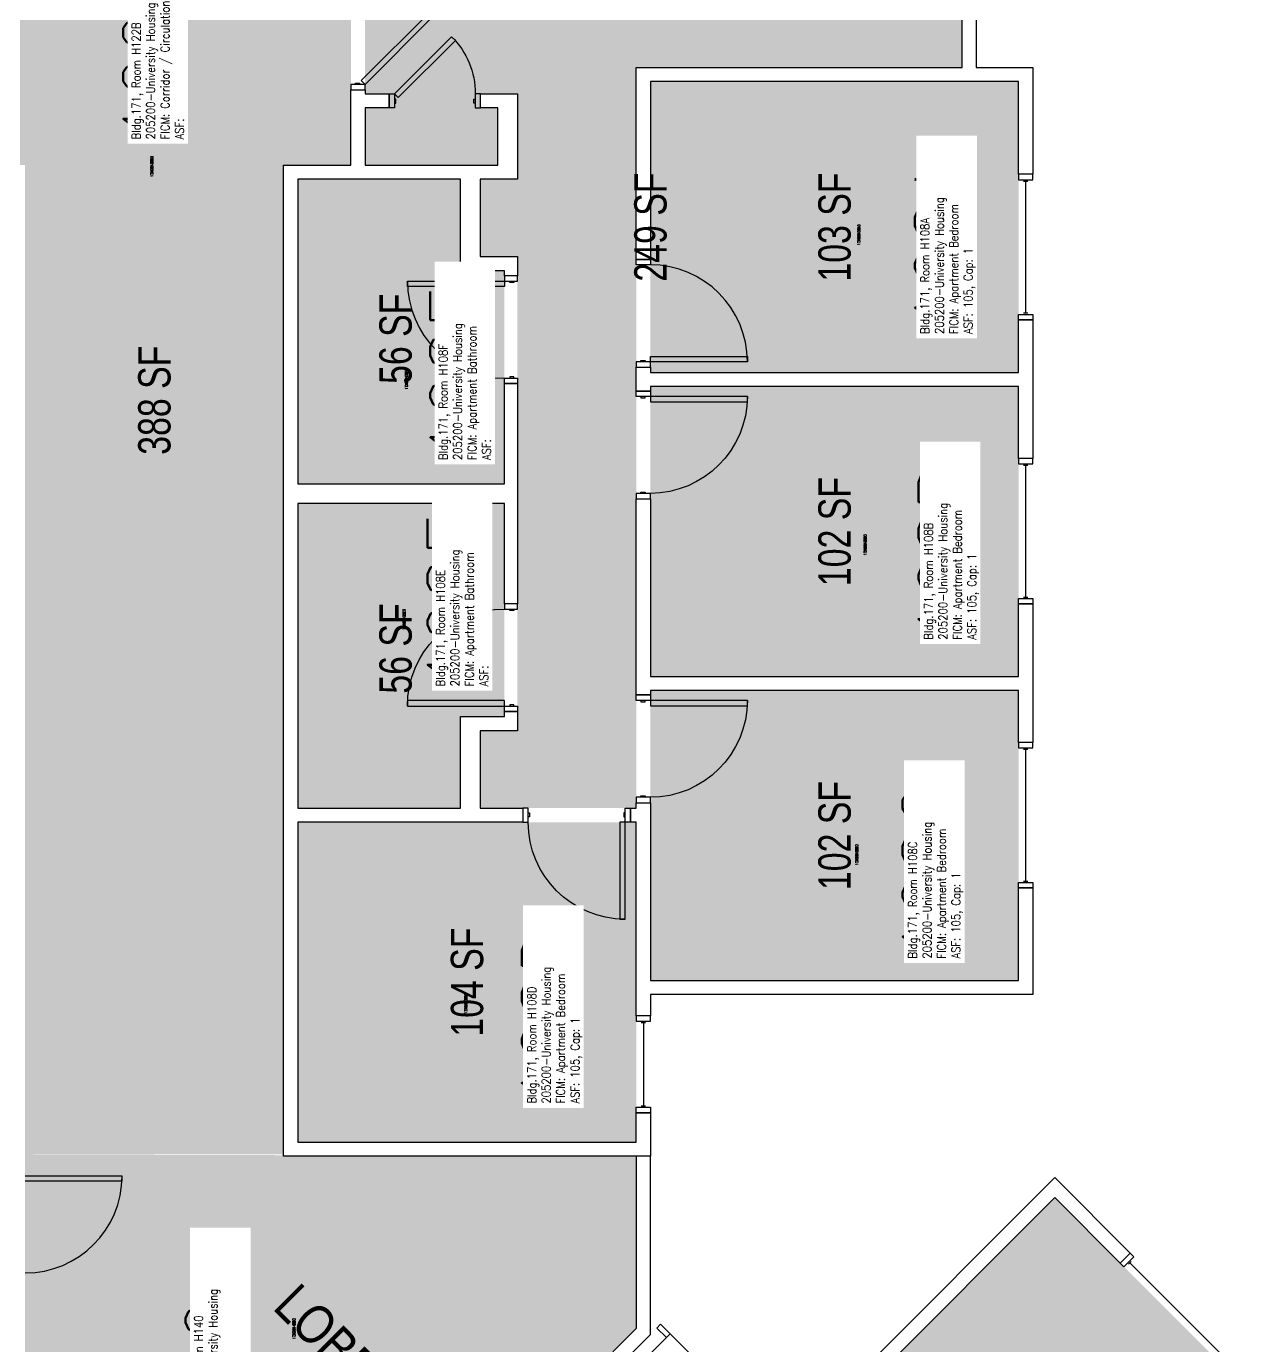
# Model space of a CAD drawing. Header units: inches. Extents: x -183 to 3698, y -798 to 1721.
# Drawn here: x 1365.7 to 1823.7, y 532 to 1021.9 of the extents above; entities that cross this region are included whole.
import ezdxf
from ezdxf.enums import TextEntityAlignment as Align

# ---------------------------------------------------------------- set-up
doc = ezdxf.new("R2010")
doc.units = ezdxf.units.IN
doc.header["$LTSCALE"] = 96
doc.header["$MEASUREMENT"] = 0
doc.layers.get('0').update_dxf_attribs({"plot": 0})
for name, color, linetype in [('A-AREA-IDEN', 1, 'Continuous'), ('A-DOOR', 2, 'Continuous'), ('A-GLAZ', 1, 'Continuous'), ('A-IDEN-RNUM', 7, 'Continuous'), ('A-IDEN-SNUM', 4, 'Continuous'), ('A-IDEN-VNUM', 4, 'Continuous'), ('A-WALL', 5, 'Continuous'), ('AREA-TEXT', 3, 'Continuous'), ('Rooms-Category-Color', 7, 'Continuous'), ('Rooms-College-Color', 7, 'Continuous'), ('Rooms-Department-Color', 7, 'Continuous'), ('Rooms-Division-Color', 7, 'Continuous'), ('Rooms-Information', 7, 'Continuous')]:
    doc.layers.add(name, color=color, linetype=linetype)
doc.styles.add('AREA', font='arial.ttf', dxfattribs={"width": 0.75, "height": 12})
doc.styles.add('ROOMSNUMBER', font='txt.shx', dxfattribs={"height": 0.03})
doc.styles.add('ROOMVNUMBER', font='simplex.shx', dxfattribs={"width": 0.85})
doc.styles.get("Standard").update_dxf_attribs({"font": 'ARIALN.TTF'})

msp = doc.modelspace()

# ---------------------------------------------------------------- hatches: boundary and pattern name
h = msp.add_hatch()
h.set_pattern_fill('ANSI31', color=256, style=0)
h.set_pattern_definition([(45, (2112.282211415063, 543.1432788059592), (0.08838834764831843, -0.08838834764831845), [])])
h.paths.add_polyline_path([(1528.332164831196, 874.6131534611669), (1528.332164831196, 933.3484877040047), (1519.123433589722, 933.3484877040047), (1519.123433589722, 874.6131534611669)], flags=9)
at = {"layer": 'Rooms-Category-Color', "true_color": 0xadadad}
for points in [[(1461.188858093238, 1142.750000000025), (1365.188858093243, 1142.750000000025), (1365.188858093247, 1052.731721194056), (1340.188858093248, 1052.731721194056), (1340.188858093248, 970.4076080153651), (1365.18885809324, 970.4076080153652), (1365.188858093241, 603.0000000000068), (1461.18885809324, 603.0000000000547), (1461.18885809324, 970.4076080153657), (1486.188858093233, 970.4076080153656), (1486.188858093233, 1052.731721194056), (1461.188858093233, 1052.731721194056)], [(1241.852535504145, 368.6586325989848), (1332.185426800727, 278.3257413024046), (1592.188858093256, 538.3291725949406), (1592.188858093226, 602.3750000000074), (1365.188858093241, 603.0000000000068), (1365.188858093296, 491.9949551881388)]]:
    msp.add_hatch(color=253, dxfattribs=at).paths.add_polyline_path(points)
at = {"layer": 'Rooms-Category-Color', "true_color": 0x728ef3}
for points in [[(1592.188850054672, 731.625004722539), (1592.188850054671, 1006.625004722538), (1713.188850054677, 1006.625004722539), (1713.188850054684, 1142.125004722539), (1596.56385005467, 1142.125004722546), (1596.563850054666, 1057.981725916587), (1491.438850054676, 1057.981725916587), (1491.438850054677, 996.8567259165876), (1500.389207196806, 996.8567259165876), (1500.389207196806, 991.6067259165876), (1491.438850054677, 991.6067259165874), (1491.438850054677, 970.4076127378963), (1540.813850054665, 970.4076127378981), (1540.813850054664, 991.6067259165876), (1534.389207196806, 991.6067259165872), (1534.389207196806, 996.8567259165872), (1548.063850054665, 996.8567259165876), (1548.06385005467, 965.1576127378959), (1534.188850054684, 965.1576127378956), (1534.188850054684, 936.4076127378959), (1548.063850054665, 936.4076127378959), (1548.063850054666, 760.3750047225386), (1534.188850054685, 760.3750047225387), (1534.188850054685, 731.6250047225387)], [(1734.188858093351, 893.3750000001501), (1734.188858093319, 1001.375000000148), (1597.438858093304, 1001.375000000075), (1597.438858093362, 893.3750000000773), (1733.747517705094, 893.3879920792688)], [(1466.438858093395, 852.0292218048298), (1466.438858093333, 965.1576080153636), (1526.938858093333, 965.1576080153964), (1526.938858093355, 931.1576080153964), (1543.188858093337, 931.1576080154055), (1543.188858093377, 852.0163040077268)], [(1734.188858093413, 780.5000000001501), (1734.188858093377, 888.1250000001501), (1597.451807151104, 888.1379490578156), (1597.438858093421, 780.5000000000773), (1733.747517705134, 780.5129920792706)], [(1543.188858093424, 765.6383547858868), (1543.188858093381, 844.766304007725), (1466.438858093399, 844.766304007685), (1466.438858093461, 731.6378979884676), (1526.938858093461, 731.6250000000373), (1526.938858093442, 765.6250000000373)], [(1734.18885809345, 775.2500000001501), (1734.188858093486, 667.6250000001501), (1597.438858093479, 667.6250000000773), (1597.451850172572, 775.2629920792233), (1733.747517705134, 775.2629920792706)], [(1466.438858093526, 607.6379466408043), (1592.188858093515, 607.6250000000755), (1592.18885809345, 726.3750000000737), (1466.438858093464, 726.3750000000064)], [(1747.610660747758, 586.977851290291), (1823.713028072973, 510.8754839651005), (1727.016175745728, 414.1786316378239), (1650.913808420514, 490.2809989630132)]]:
    msp.add_hatch(color=171, dxfattribs=at).paths.add_polyline_path(points)
at = {"layer": 'Rooms-College-Color', "true_color": 0xadadad}
for points in [[(1461.188858093238, 1142.750000000025), (1365.188858093243, 1142.750000000025), (1365.188858093247, 1052.731721194056), (1340.188858093248, 1052.731721194056), (1340.188858093248, 970.4076080153651), (1365.18885809324, 970.4076080153652), (1365.188858093241, 603.0000000000068), (1461.18885809324, 603.0000000000547), (1461.18885809324, 970.4076080153657), (1486.188858093233, 970.4076080153656), (1486.188858093233, 1052.731721194056), (1461.188858093233, 1052.731721194056)], [(1592.188850054672, 731.625004722539), (1592.188850054671, 1006.625004722538), (1713.188850054677, 1006.625004722539), (1713.188850054684, 1142.125004722539), (1596.56385005467, 1142.125004722546), (1596.563850054666, 1057.981725916587), (1491.438850054676, 1057.981725916587), (1491.438850054677, 996.8567259165876), (1500.389207196806, 996.8567259165876), (1500.389207196806, 991.6067259165876), (1491.438850054677, 991.6067259165874), (1491.438850054677, 970.4076127378963), (1540.813850054665, 970.4076127378981), (1540.813850054664, 991.6067259165876), (1534.389207196806, 991.6067259165872), (1534.389207196806, 996.8567259165872), (1548.063850054665, 996.8567259165876), (1548.06385005467, 965.1576127378959), (1534.188850054684, 965.1576127378956), (1534.188850054684, 936.4076127378959), (1548.063850054665, 936.4076127378959), (1548.063850054666, 760.3750047225386), (1534.188850054685, 760.3750047225387), (1534.188850054685, 731.6250047225387)], [(1734.188858093351, 893.3750000001501), (1734.188858093319, 1001.375000000148), (1597.438858093304, 1001.375000000075), (1597.438858093362, 893.3750000000773), (1733.747517705094, 893.3879920792688)], [(1466.438858093395, 852.0292218048298), (1466.438858093333, 965.1576080153636), (1526.938858093333, 965.1576080153964), (1526.938858093355, 931.1576080153964), (1543.188858093337, 931.1576080154055), (1543.188858093377, 852.0163040077268)], [(1734.188858093413, 780.5000000001501), (1734.188858093377, 888.1250000001501), (1597.451807151104, 888.1379490578156), (1597.438858093421, 780.5000000000773), (1733.747517705134, 780.5129920792706)], [(1543.188858093424, 765.6383547858868), (1543.188858093381, 844.766304007725), (1466.438858093399, 844.766304007685), (1466.438858093461, 731.6378979884676), (1526.938858093461, 731.6250000000373), (1526.938858093442, 765.6250000000373)], [(1734.18885809345, 775.2500000001501), (1734.188858093486, 667.6250000001501), (1597.438858093479, 667.6250000000773), (1597.451850172572, 775.2629920792233), (1733.747517705134, 775.2629920792706)], [(1466.438858093526, 607.6379466408043), (1592.188858093515, 607.6250000000755), (1592.18885809345, 726.3750000000737), (1466.438858093464, 726.3750000000064)], [(1241.852535504145, 368.6586325989848), (1332.185426800727, 278.3257413024046), (1592.188858093256, 538.3291725949406), (1592.188858093226, 602.3750000000074), (1365.188858093241, 603.0000000000068), (1365.188858093296, 491.9949551881388)], [(1747.610660747758, 586.977851290291), (1823.713028072973, 510.8754839651005), (1727.016175745728, 414.1786316378239), (1650.913808420514, 490.2809989630132)]]:
    msp.add_hatch(color=253, dxfattribs=at).paths.add_polyline_path(points)
at = {"layer": 'Rooms-Department-Color', "true_color": 0xacacac}
for points in [[(1461.188858093238, 1142.750000000025), (1365.188858093243, 1142.750000000025), (1365.188858093247, 1052.731721194056), (1340.188858093248, 1052.731721194056), (1340.188858093248, 970.4076080153651), (1365.18885809324, 970.4076080153652), (1365.188858093241, 603.0000000000068), (1461.18885809324, 603.0000000000547), (1461.18885809324, 970.4076080153657), (1486.188858093233, 970.4076080153656), (1486.188858093233, 1052.731721194056), (1461.188858093233, 1052.731721194056)], [(1241.852535504145, 368.6586325989848), (1332.185426800727, 278.3257413024046), (1592.188858093256, 538.3291725949406), (1592.188858093226, 602.3750000000074), (1365.188858093241, 603.0000000000068), (1365.188858093296, 491.9949551881388)]]:
    msp.add_hatch(color=253, dxfattribs=at).paths.add_polyline_path(points)
at = {"layer": 'Rooms-Department-Color', "true_color": 0x604aed}
for points in [[(1592.188850054672, 731.625004722539), (1592.188850054671, 1006.625004722538), (1713.188850054677, 1006.625004722539), (1713.188850054684, 1142.125004722539), (1596.56385005467, 1142.125004722546), (1596.563850054666, 1057.981725916587), (1491.438850054676, 1057.981725916587), (1491.438850054677, 996.8567259165876), (1500.389207196806, 996.8567259165876), (1500.389207196806, 991.6067259165876), (1491.438850054677, 991.6067259165874), (1491.438850054677, 970.4076127378963), (1540.813850054665, 970.4076127378981), (1540.813850054664, 991.6067259165876), (1534.389207196806, 991.6067259165872), (1534.389207196806, 996.8567259165872), (1548.063850054665, 996.8567259165876), (1548.06385005467, 965.1576127378959), (1534.188850054684, 965.1576127378956), (1534.188850054684, 936.4076127378959), (1548.063850054665, 936.4076127378959), (1548.063850054666, 760.3750047225386), (1534.188850054685, 760.3750047225387), (1534.188850054685, 731.6250047225387)], [(1734.188858093351, 893.3750000001501), (1734.188858093319, 1001.375000000148), (1597.438858093304, 1001.375000000075), (1597.438858093362, 893.3750000000773), (1733.747517705094, 893.3879920792688)], [(1466.438858093395, 852.0292218048298), (1466.438858093333, 965.1576080153636), (1526.938858093333, 965.1576080153964), (1526.938858093355, 931.1576080153964), (1543.188858093337, 931.1576080154055), (1543.188858093377, 852.0163040077268)], [(1734.188858093413, 780.5000000001501), (1734.188858093377, 888.1250000001501), (1597.451807151104, 888.1379490578156), (1597.438858093421, 780.5000000000773), (1733.747517705134, 780.5129920792706)], [(1543.188858093424, 765.6383547858868), (1543.188858093381, 844.766304007725), (1466.438858093399, 844.766304007685), (1466.438858093461, 731.6378979884676), (1526.938858093461, 731.6250000000373), (1526.938858093442, 765.6250000000373)], [(1734.18885809345, 775.2500000001501), (1734.188858093486, 667.6250000001501), (1597.438858093479, 667.6250000000773), (1597.451850172572, 775.2629920792233), (1733.747517705134, 775.2629920792706)], [(1466.438858093526, 607.6379466408043), (1592.188858093515, 607.6250000000755), (1592.18885809345, 726.3750000000737), (1466.438858093464, 726.3750000000064)], [(1747.610660747758, 586.977851290291), (1823.713028072973, 510.8754839651005), (1727.016175745728, 414.1786316378239), (1650.913808420514, 490.2809989630132)]]:
    msp.add_hatch(color=173, dxfattribs=at).paths.add_polyline_path(points)
at = {"layer": 'Rooms-Division-Color', "true_color": 0xadadad}
for points in [[(1461.188858093238, 1142.750000000025), (1365.188858093243, 1142.750000000025), (1365.188858093247, 1052.731721194056), (1340.188858093248, 1052.731721194056), (1340.188858093248, 970.4076080153651), (1365.18885809324, 970.4076080153652), (1365.188858093241, 603.0000000000068), (1461.18885809324, 603.0000000000547), (1461.18885809324, 970.4076080153657), (1486.188858093233, 970.4076080153656), (1486.188858093233, 1052.731721194056), (1461.188858093233, 1052.731721194056)], [(1241.852535504145, 368.6586325989848), (1332.185426800727, 278.3257413024046), (1592.188858093256, 538.3291725949406), (1592.188858093226, 602.3750000000074), (1365.188858093241, 603.0000000000068), (1365.188858093296, 491.9949551881388)]]:
    msp.add_hatch(color=253, dxfattribs=at).paths.add_polyline_path(points)
at = {"layer": 'Rooms-Division-Color', "true_color": 0x604aed}
for points in [[(1592.188850054672, 731.625004722539), (1592.188850054671, 1006.625004722538), (1713.188850054677, 1006.625004722539), (1713.188850054684, 1142.125004722539), (1596.56385005467, 1142.125004722546), (1596.563850054666, 1057.981725916587), (1491.438850054676, 1057.981725916587), (1491.438850054677, 996.8567259165876), (1500.389207196806, 996.8567259165876), (1500.389207196806, 991.6067259165876), (1491.438850054677, 991.6067259165874), (1491.438850054677, 970.4076127378963), (1540.813850054665, 970.4076127378981), (1540.813850054664, 991.6067259165876), (1534.389207196806, 991.6067259165872), (1534.389207196806, 996.8567259165872), (1548.063850054665, 996.8567259165876), (1548.06385005467, 965.1576127378959), (1534.188850054684, 965.1576127378956), (1534.188850054684, 936.4076127378959), (1548.063850054665, 936.4076127378959), (1548.063850054666, 760.3750047225386), (1534.188850054685, 760.3750047225387), (1534.188850054685, 731.6250047225387)], [(1734.188858093351, 893.3750000001501), (1734.188858093319, 1001.375000000148), (1597.438858093304, 1001.375000000075), (1597.438858093362, 893.3750000000773), (1733.747517705094, 893.3879920792688)], [(1466.438858093395, 852.0292218048298), (1466.438858093333, 965.1576080153636), (1526.938858093333, 965.1576080153964), (1526.938858093355, 931.1576080153964), (1543.188858093337, 931.1576080154055), (1543.188858093377, 852.0163040077268)], [(1734.188858093413, 780.5000000001501), (1734.188858093377, 888.1250000001501), (1597.451807151104, 888.1379490578156), (1597.438858093421, 780.5000000000773), (1733.747517705134, 780.5129920792706)], [(1543.188858093424, 765.6383547858868), (1543.188858093381, 844.766304007725), (1466.438858093399, 844.766304007685), (1466.438858093461, 731.6378979884676), (1526.938858093461, 731.6250000000373), (1526.938858093442, 765.6250000000373)], [(1734.18885809345, 775.2500000001501), (1734.188858093486, 667.6250000001501), (1597.438858093479, 667.6250000000773), (1597.451850172572, 775.2629920792233), (1733.747517705134, 775.2629920792706)], [(1466.438858093526, 607.6379466408043), (1592.188858093515, 607.6250000000755), (1592.18885809345, 726.3750000000737), (1466.438858093464, 726.3750000000064)], [(1747.610660747758, 586.977851290291), (1823.713028072973, 510.8754839651005), (1727.016175745728, 414.1786316378239), (1650.913808420514, 490.2809989630132)]]:
    msp.add_hatch(color=173, dxfattribs=at).paths.add_polyline_path(points)

# ---------------------------------------------------------------- linework, layer by layer
at = {"layer": 'A-DOOR'}
for p, q in [((1401.188858093245, 595.0000000000242), (1365.188858093245, 595.0000000000066)), ((1365.188858093246, 593.2500000000066), (1401.188858093246, 593.2500000000242)), ((1401.188858093246, 593.2500000000242), (1401.188858093245, 595.0000000000242)), ((1601.239564818613, 539.9552563548616), (1599.825350262227, 538.5410437865019)), ((1604.775090948083, 536.4197164354291), (1601.239564818613, 539.9552563548616)), ((1599.825350262227, 538.5410437865019), (1603.360884283285, 535.0055097674017)), ((1603.360884283337, 535.0055097673494), (1604.775090948083, 536.4197164354291)), ((1603.360884283285, 535.0055097674017), (1603.360884283337, 535.0055097673494))]:
    msp.add_line(p, q, dxfattribs=at)
for points in [[(1491.438858093233, 1000.344102215162), (1490.02464453086, 1001.758315777534), (1515.480488653575, 1027.21415990025), (1516.894702215949, 1025.799946337877)], [(1502.389215235362, 996.8567211940564), (1503.803428797736, 995.442507631683), (1525.016632233332, 1016.655711067279), (1523.602418670959, 1018.069924629653)], [(1486.188858093233, 1000.344102215162), (1486.188858093233, 998.344102215162), (1491.438858093233, 998.344102215162), (1491.438858093233, 1000.344102215162)], [(1487.938858093233, 1000.344102215162), (1487.938858093233, 1000.844102215162), (1489.438858093233, 1000.844102215162), (1489.438858093233, 1000.344102215162)], [(1502.389215235362, 991.6067211940564), (1500.389215235362, 991.6067211940564), (1500.389215235362, 996.8567211940564), (1502.389215235362, 996.8567211940564)], [(1502.389215235362, 993.3567211940564), (1502.889215235362, 993.3567211940564), (1502.889215235362, 994.8567211940564), (1502.389215235362, 994.8567211940564)], [(1532.389215235362, 993.3567211940564), (1531.889215235362, 993.3567211940564), (1531.889215235362, 994.8567211940564), (1532.389215235362, 994.8567211940564)], [(1532.389215235362, 991.6067211940564), (1534.389215235362, 991.6067211940564), (1534.389215235362, 996.8567211940564), (1532.389215235362, 996.8567211940564)], [(1592.188858093227, 933.3750000000074), (1592.188858093227, 935.3750000000074), (1597.438858093227, 935.3750000000074), (1597.438858093227, 933.3750000000074)], [(1593.938858093227, 933.3750000000074), (1593.938858093227, 932.8750000000074), (1595.438858093227, 932.8750000000074), (1595.438858093227, 933.3750000000074)], [(1543.188858093221, 927.266304007686), (1543.188858093221, 925.266304007686), (1507.188858093221, 925.266304007686), (1507.188858093221, 927.266304007686)], [(1548.063858093221, 927.266304007686), (1548.063858093221, 929.266304007686), (1543.188858093221, 929.266304007686), (1543.188858093221, 927.266304007686)], [(1546.688858093221, 927.266304007686), (1546.688858093221, 926.766304007686), (1545.188858093221, 926.766304007686), (1545.188858093221, 927.266304007686)], [(1592.188858093227, 897.3750000000074), (1592.188858093227, 895.3750000000074), (1597.438858093227, 895.3750000000074), (1597.438858093227, 897.3750000000074)], [(1593.938858093227, 897.3750000000074), (1593.938858093227, 897.8750000000074), (1595.438858093227, 897.8750000000074), (1595.438858093227, 897.3750000000074)], [(1597.438858093227, 897.3750000000074), (1597.438858093227, 899.3750000000074), (1633.438858093227, 899.3750000000074), (1633.438858093227, 897.3750000000074)], [(1546.688858093221, 891.266304007686), (1546.688858093221, 891.766304007686), (1545.188858093221, 891.766304007686), (1545.188858093221, 891.266304007686)], [(1548.063858093221, 891.266304007686), (1548.063858093221, 889.266304007686), (1543.188858093221, 889.266304007686), (1543.188858093221, 891.266304007686)], [(1592.188858093227, 884.5000000000074), (1592.188858093227, 886.5000000000074), (1597.438858093227, 886.5000000000074), (1597.438858093227, 884.5000000000074)], [(1593.938858093227, 884.5000000000074), (1593.938858093227, 884.0000000000074), (1595.438858093227, 884.0000000000074), (1595.438858093227, 884.5000000000074)], [(1597.438858093227, 884.5000000000074), (1597.438858093227, 882.5000000000074), (1633.438858093227, 882.5000000000074), (1633.438858093227, 884.5000000000074)], [(1592.188858093227, 848.5000000000074), (1592.188858093227, 846.5000000000074), (1597.438858093227, 846.5000000000074), (1597.438858093227, 848.5000000000074)], [(1593.938858093227, 848.5000000000074), (1593.938858093227, 849.0000000000074), (1595.438858093227, 849.0000000000074), (1595.438858093227, 848.5000000000074)], [(1548.063858093221, 805.516304007686), (1548.063858093221, 807.516304007686), (1543.188858093221, 807.516304007686), (1543.188858093221, 805.516304007686)], [(1546.688858093221, 805.516304007686), (1546.688858093221, 805.016304007686), (1545.188858093221, 805.016304007686), (1545.188858093221, 805.516304007686)], [(1543.188858093221, 769.516304007686), (1543.188858093221, 771.516304007686), (1507.188858093221, 771.516304007686), (1507.188858093221, 769.516304007686)], [(1548.063858093221, 769.516304007686), (1548.063858093221, 767.516304007686), (1543.188858093221, 767.516304007686), (1543.188858093221, 769.516304007686)], [(1546.688858093221, 769.516304007686), (1546.688858093221, 770.016304007686), (1545.188858093221, 770.016304007686), (1545.188858093221, 769.516304007686)], [(1592.188858093227, 771.6250000000083), (1592.188858093227, 773.6250000000083), (1597.438858093227, 773.6250000000083), (1597.438858093227, 771.6250000000083)], [(1593.938858093227, 771.6250000000083), (1593.938858093227, 771.1250000000083), (1595.438858093227, 771.1250000000083), (1595.438858093227, 771.6250000000083)], [(1597.438858093227, 771.6250000000083), (1597.438858093227, 769.6250000000083), (1633.438858093227, 769.6250000000083), (1633.438858093227, 771.6250000000083)], [(1592.188858093227, 735.6250000000083), (1592.188858093227, 733.6250000000083), (1597.438858093227, 733.6250000000083), (1597.438858093227, 735.6250000000083)], [(1593.938858093227, 735.6250000000083), (1593.938858093227, 736.1250000000083), (1595.438858093227, 736.1250000000083), (1595.438858093227, 735.6250000000083)], [(1552.065686942555, 731.6250000000074), (1550.065686942555, 731.6250000000074), (1550.065686942555, 726.3750000000074), (1552.065686942555, 726.3750000000074)], [(1588.065686942555, 731.6250000000074), (1590.065686942555, 731.6250000000074), (1590.065686942555, 726.3750000000074), (1588.065686942555, 726.3750000000074)], [(1552.065686942555, 729.8750000000074), (1552.565686942555, 729.8750000000074), (1552.565686942555, 728.3750000000074), (1552.065686942555, 728.3750000000074)], [(1588.065686942555, 726.3750000000074), (1586.065686942555, 726.3750000000074), (1586.065686942555, 690.3750000000074), (1588.065686942555, 690.3750000000074)], [(1588.065686942555, 729.8750000000074), (1587.565686942555, 729.8750000000074), (1587.565686942555, 728.3750000000074), (1588.065686942555, 728.3750000000074)]]:
    msp.add_lwpolyline(points, close=True, dxfattribs=at)
at = {"layer": 'A-DOOR', "extrusion": (0, 0, -1)}
for centre, radius, start, end in [((-1502.389215235362, 996.8567211940564), 30, 134.9999999999816, 180), ((-1597.438858093227, 884.5000000000074), 36, 180, 270), ((-1543.188858093221, 769.516304007686), 36, 0, 90), ((-1597.438858093227, 771.6250000000083), 36, 180, 270), ((-1588.065686942555, 726.3750000000074), 36, 270, 0)]:
    msp.add_arc(centre, radius, start, end, dxfattribs=at)
at = {"layer": 'A-DOOR'}
for centre, start, end in [((1597.438858093227, 897.3750000000074), 0, 90), ((1543.188858093221, 927.266304007686), 180, 270), ((1365.188858093245, 595.0000000000066), 270.0000000000283, 2.824216976866569e-11)]:
    msp.add_arc(centre, 36, start, end, dxfattribs=at)
at = {"layer": 'A-GLAZ'}
for p, q in [((1736.063858093229, 964.4698633385142), (1737.563858093229, 964.4698633385142)), ((1736.813858093229, 964.4698633385142), (1736.813858093228, 915.4698633385142)), ((1736.063858093228, 915.4698633385142), (1737.563858093228, 915.4698633385142)), ((1736.063858093228, 859.0000000000073), (1737.563858093228, 859.0000000000073)), ((1736.813858093228, 859.0000000000073), (1736.813858093228, 810.0000000000073)), ((1736.063858093228, 810.0000000000073), (1737.563858093228, 810.0000000000073)), ((1736.063858093228, 753.4742270918042), (1737.563858093228, 753.4742270918042)), ((1736.813858093228, 753.4742270918042), (1736.813858093228, 704.4742270918042)), ((1736.063858093228, 704.4742270918042), (1737.563858093228, 704.4742270918042)), ((1594.063858093227, 652.0066796023012), (1595.563858093227, 652.0066796023012)), ((1594.813858093227, 652.0066796023012), (1594.813858093226, 621.0066796023012)), ((1594.063858093226, 621.0066796023012), (1595.563858093226, 621.0066796023012)), ((1774.99282432058, 562.2473381469276), (1776.053484492359, 563.3079983187075)), ((1810.171386684616, 528.1294359546823), (1775.52315440647, 562.7776682328176))]:
    msp.add_line(p, q, dxfattribs=at)
for points in [[(1739.438858093229, 964.9698633385142), (1739.438858093229, 966.9698633385142), (1734.188858093229, 966.9698633385142), (1734.188858093229, 964.9698633385142)], [(1739.438858093228, 914.9698633385142), (1739.438858093228, 912.9698633385142), (1734.188858093228, 912.9698633385142), (1734.188858093228, 914.9698633385142)], [(1739.438858093228, 859.5000000000073), (1739.438858093228, 861.5000000000073), (1734.188858093228, 861.5000000000073), (1734.188858093228, 859.5000000000073)], [(1739.438858093228, 809.5000000000073), (1739.438858093228, 807.5000000000073), (1734.188858093228, 807.5000000000073), (1734.188858093228, 809.5000000000073)], [(1739.438858093228, 753.9742270918042), (1739.438858093228, 755.9742270918042), (1734.188858093228, 755.9742270918042), (1734.188858093228, 753.9742270918042)], [(1739.438858093228, 703.9742270918042), (1739.438858093228, 701.9742270918042), (1734.188858093228, 701.9742270918042), (1734.188858093228, 703.9742270918042)], [(1597.438858093227, 652.5066796023003), (1597.438858093227, 654.5066796023003), (1592.188858093227, 654.5066796023012), (1592.188858093227, 652.5066796023012)], [(1597.438858093226, 620.5066796023003), (1597.438858093226, 618.5066796023003), (1592.188858093226, 618.5066796023012), (1592.188858093226, 620.5066796023012)], [(1777.025756316491, 564.9873769240257), (1775.611542754117, 566.4015904863986), (1771.899232152889, 562.6892798851686), (1773.313445715262, 561.2750663227957)]]:
    msp.add_lwpolyline(points, close=True, dxfattribs=at)
at = {"layer": 'A-WALL'}
for p, q in [((1713.188858093233, 1006.625000000006), (1713.188858093233, 1038.008888331258)), ((1718.438858093233, 1038.008888331258), (1718.438858093233, 1006.625000000006)), ((1592.188858093227, 1006.625000000006), (1713.188858093233, 1006.625000000006)), ((1592.188858093227, 935.3750000000074), (1592.188858093227, 1006.625000000006)), ((1718.438858093233, 1006.625000000006), (1739.438858093229, 1006.625000000006)), ((1739.438858093229, 1006.625000000006), (1739.438858093229, 966.9698633385142)), ((1734.188858093229, 1001.375000000006), (1597.438858093227, 1001.375000000006)), ((1597.438858093227, 1001.375000000006), (1597.438858093227, 935.3750000000074)), ((1734.188858093229, 966.9698633385142), (1734.188858093229, 1001.375000000006)), ((1486.188858093233, 970.4076080153656), (1486.188858093233, 998.3441022151611)), ((1486.188858093233, 998.3441022151611), (1491.438858093233, 998.3441022151611)), ((1491.438858093233, 998.3441022151611), (1491.438858093233, 996.8567211940564)), ((1491.438858093233, 996.8567211940564), (1500.389215235362, 996.8567211940564)), ((1500.389215235362, 996.8567211940564), (1500.389215235362, 991.6067211940564)), ((1534.389215235362, 996.8567211940564), (1548.063858093221, 996.8567211940564)), ((1534.389215235362, 991.6067211940564), (1534.389215235362, 996.8567211940564)), ((1548.063858093221, 996.8567211940564), (1548.063858093221, 965.1576080153646)), ((1500.389215235362, 991.6067211940564), (1491.438858093233, 991.6067211940564)), ((1491.438858093233, 991.6067211940564), (1491.438858093233, 970.4076080153656)), ((1540.813858093221, 991.6067211940564), (1534.389215235362, 991.6067211940564)), ((1540.813858093221, 970.4076080153646), (1540.813858093221, 991.6067211940564)), ((1461.18885809324, 731.0000000000074), (1461.18885809324, 970.4076080153657)), ((1461.18885809324, 970.4076080153657), (1486.188858093233, 970.4076080153656)), ((1491.438858093233, 970.4076080153656), (1540.813858093221, 970.4076080153646)), ((1466.43885809324, 965.1576080153657), (1466.43885809324, 852.0163040076861)), ((1526.93885809324, 965.1576080153646), (1466.43885809324, 965.1576080153657)), ((1526.93885809324, 931.1576080153646), (1526.93885809324, 965.1576080153646)), ((1534.18885809324, 965.1576080153646), (1534.18885809324, 936.4076080153646)), ((1548.063858093221, 965.1576080153646), (1534.18885809324, 965.1576080153646)), ((1739.438858093229, 966.9698633385142), (1734.188858093229, 966.9698633385142)), ((1534.18885809324, 936.4076080153646), (1548.063858093221, 936.4076080153646)), ((1548.063858093221, 936.4076080153656), (1548.063858093221, 929.266304007686)), ((1543.188858093221, 931.1576080153646), (1526.93885809324, 931.1576080153646)), ((1543.188858093221, 929.266304007686), (1543.188858093221, 931.1576080153656)), ((1597.438858093227, 935.3750000000074), (1592.188858093227, 935.3750000000074)), ((1548.063858093221, 929.266304007686), (1543.188858093221, 929.266304007686)), ((1734.188858093228, 893.3750000000073), (1734.188858093228, 912.9698633385142)), ((1734.188858093228, 912.9698633385142), (1739.438858093228, 912.9698633385142)), ((1739.438858093228, 912.9698633385142), (1739.438858093228, 861.5000000000073)), ((1592.188858093227, 886.5000000000074), (1592.188858093227, 895.3750000000074)), ((1592.188858093227, 895.3750000000074), (1597.438858093227, 895.3750000000074)), ((1597.438858093227, 895.3750000000074), (1597.438858093227, 893.3750000000074)), ((1597.438858093227, 893.3750000000074), (1734.188858093228, 893.3750000000073)), ((1543.188858093221, 852.016304007686), (1543.188858093221, 889.266304007686)), ((1543.188858093221, 889.266304007686), (1548.063858093221, 889.266304007686)), ((1548.063858093221, 889.266304007686), (1548.063858093221, 807.516304007686)), ((1734.188858093228, 888.1250000000073), (1597.438858093227, 888.1250000000074)), ((1597.438858093227, 888.1250000000074), (1597.438858093227, 886.5000000000074)), ((1734.188858093228, 861.5000000000073), (1734.188858093228, 888.1250000000073)), ((1597.438858093227, 886.5000000000074), (1592.188858093227, 886.5000000000074)), ((1739.438858093228, 861.5000000000073), (1734.188858093228, 861.5000000000073)), ((1466.43885809324, 852.0163040076861), (1543.188858093221, 852.016304007686)), ((1543.188858093221, 844.766304007686), (1466.43885809324, 844.7663040076861)), ((1466.43885809324, 844.7663040076861), (1466.43885809324, 731.6250000000074)), ((1543.188858093221, 807.516304007686), (1543.188858093221, 844.766304007686)), ((1592.188858093227, 773.6250000000083), (1592.188858093227, 846.5000000000074)), ((1592.188858093227, 846.5000000000074), (1597.438858093227, 846.5000000000074)), ((1597.438858093227, 846.5000000000074), (1597.438858093227, 780.5000000000083)), ((1548.063858093221, 807.516304007686), (1543.188858093221, 807.516304007686)), ((1734.188858093228, 780.5000000000083), (1734.188858093228, 807.5000000000073)), ((1734.188858093228, 807.5000000000073), (1739.438858093228, 807.5000000000073)), ((1739.438858093228, 807.5000000000073), (1739.438858093228, 755.9742270918042)), ((1597.438858093227, 780.5000000000083), (1734.188858093228, 780.5000000000083)), ((1734.188858093228, 775.2500000000083), (1597.438858093227, 775.2500000000083)), ((1597.438858093227, 775.2500000000083), (1597.438858093227, 773.6250000000083)), ((1734.188858093228, 755.9742270918042), (1734.188858093228, 775.2500000000083)), ((1597.438858093227, 773.6250000000083), (1592.188858093227, 773.6250000000083)), ((1526.93885809324, 765.6250000000074), (1543.188858093221, 765.6250000000074)), ((1526.93885809324, 731.6250000000074), (1526.93885809324, 765.6250000000074)), ((1543.188858093221, 765.6250000000074), (1543.188858093221, 767.516304007686)), ((1543.188858093221, 767.516304007686), (1548.063858093221, 767.516304007686)), ((1548.063858093221, 767.516304007686), (1548.063858093221, 760.3750000000074)), ((1548.063858093221, 760.3750000000074), (1534.18885809324, 760.3750000000074)), ((1534.18885809324, 760.3750000000074), (1534.18885809324, 731.6250000000074)), ((1739.438858093228, 755.9742270918042), (1734.188858093228, 755.9742270918042)), ((1461.18885809324, 602.3750000000083), (1461.18885809324, 731.0000000000074)), ((1466.43885809324, 731.6250000000074), (1526.93885809324, 731.6250000000074)), ((1534.18885809324, 731.6250000000074), (1547.438858093221, 731.6250000000074)), ((1547.438858093221, 731.6250000000074), (1550.065686942555, 731.6250000000074)), ((1550.065686942555, 731.6250000000074), (1550.065686942555, 726.3750000000074)), ((1590.065686942555, 731.6250000000074), (1592.188858093227, 731.6250000000074)), ((1590.065686942555, 726.3750000000074), (1590.065686942555, 731.6250000000074)), ((1592.188858093227, 731.6250000000074), (1592.188858093227, 733.6250000000083)), ((1592.188858093227, 733.6250000000083), (1597.438858093227, 733.6250000000083)), ((1597.438858093227, 733.6250000000083), (1597.438858093227, 667.6250000000092)), ((1466.43885809324, 726.3750000000074), (1466.43885809324, 607.6250000000083)), ((1547.438858093221, 726.3750000000074), (1466.43885809324, 726.3750000000074)), ((1550.065686942555, 726.3750000000074), (1547.438858093221, 726.3750000000074)), ((1592.188858093227, 726.3750000000074), (1590.065686942555, 726.3750000000074)), ((1592.188858093227, 663.0000000000092), (1592.188858093227, 726.3750000000074)), ((1734.188858093228, 667.6250000000074), (1734.188858093228, 701.9742270918042)), ((1734.188858093228, 701.9742270918042), (1739.438858093228, 701.9742270918042)), ((1739.438858093228, 701.9742270918042), (1739.438858093228, 662.3750000000074)), ((1597.438858093227, 667.6250000000092), (1734.188858093228, 667.6250000000083)), ((1592.188858093227, 654.5066796023012), (1592.188858093227, 663.0000000000092)), ((1739.438858093228, 662.3750000000074), (1597.438858093227, 662.3750000000092)), ((1597.438858093227, 662.3750000000092), (1597.438858093227, 654.5066796023003)), ((1597.438858093227, 654.5066796023003), (1592.188858093227, 654.5066796023012)), ((1592.188858093226, 607.6250000000074), (1592.188858093226, 618.5066796023012)), ((1592.188858093226, 618.5066796023012), (1597.438858093226, 618.5066796023003)), ((1597.438858093226, 618.5066796023003), (1597.438858093226, 602.3750000000074)), ((1466.43885809324, 607.6250000000083), (1592.188858093226, 607.6250000000074)), ((1597.438858093226, 602.3750000000074), (1461.18885809324, 602.3750000000083)), ((1597.438858093226, 602.3750000000073), (1592.188858093226, 602.3750000000049)), ((1592.188858093226, 602.3750000000049), (1592.188858093256, 538.3291725949406)), ((1597.438858093257, 536.1545513924829), (1597.438858093226, 602.3750000000073)), ((1747.610660747757, 594.4024724927497), (1647.201497819284, 493.9933095642421)), ((1775.611542754117, 566.4015904863986), (1747.610660747757, 594.4024724927497)), ((1650.913808420514, 490.2809989630132), (1747.610660747759, 586.9778512902903)), ((1747.610660747758, 586.977851290291), (1771.899232152889, 562.6892798851686)), ((1771.899232152889, 562.6892798851686), (1775.611542754117, 566.4015904863986)), ((1592.188858093256, 538.3291725949406), (1501.18394750426, 447.3242620059423)), ((1504.896258105489, 443.611951404713), (1597.438858093257, 536.1545513924829)), ((1604.775090948083, 536.4197164354291), (1508.431792011441, 440.0764174987556)), ((1616.181910986795, 525.0128963967209), (1604.775090948083, 536.4197164354291))]:
    msp.add_line(p, q, dxfattribs=at)

# ---------------------------------------------------------------- texts
at = {"layer": 'A-AREA-IDEN'}
msp.add_text('LOBBY', height=14.4, rotation=315, dxfattribs=at).set_placement((1476.184022754091, 526.3923598937713), align=Align.CENTER)
at = {"layer": 'A-IDEN-RNUM', "style": 'ROOMSNUMBER', "width": 0.85}
for s, p in [('0122-B0', (1412.304148603191, 969.8212843052688)), ('0108-A0', (1674.88106704969, 944.4692837590237)), ('0108-F0', (1506.829092441942, 890.863515234093)), ('0108-B0', (1677.247992992779, 829.3745442627633)), ('0108-E0', (1505.927463607273, 801.6554975463578)), ('0108-C0', (1674.09209819778, 714.2797946282635)), ('0108-D0', (1528.920433556385, 659.097387641702)), ('0140-00', (1465.061667880962, 538.2732444136363))]:
    msp.add_text(s, height=1, rotation=90, dxfattribs=at).set_placement(p, align=Align.MIDDLE_CENTER)
at = {"layer": 'A-IDEN-SNUM', "style": 'ROOMSNUMBER', "width": 0.85}
for s, p in [('1710H122B0', (1412.304148603191, 969.8212843052688)), ('1710H108A0', (1674.88106704969, 944.4692837590237)), ('1710H108F0', (1506.829092441942, 890.863515234093)), ('1710H108B0', (1677.247992992779, 829.3745442627633)), ('1710H108E0', (1505.927463607273, 801.6554975463578)), ('1710H108C0', (1674.09209819778, 714.2797946282635)), ('1710H108D0', (1528.920433556385, 659.097387641702)), ('1710H14000', (1465.061667880962, 538.2732444136363))]:
    msp.add_text(s, height=1, rotation=90, dxfattribs=at).set_placement(p, align=Align.MIDDLE_CENTER)
at = {"layer": 'A-IDEN-VNUM', "style": 'ROOMVNUMBER', "width": 0.85}
for s, p in [('122B', (1412.876104484827, 1011.803833093955)), ('108A', (1706.906164917429, 940.4599557151669)), ('108F', (1526.893262445824, 892.2880549531983)), ('108B', (1708.228369569509, 826.0171558274033)), ('108E', (1525.901949690221, 808.2402185341887)), ('108C', (1702.338379965124, 708.0657072700016)), ('108D', (1560.88786862082, 653.7705241697931)), ('140', (1436.063471978277, 525.020412055851))]:
    msp.add_text(s, height=22.5, rotation=90, dxfattribs=at).set_placement(p, align=Align.MIDDLE_CENTER)
at = {"layer": 'AREA-TEXT', "style": 'AREA', "width": 0.75}
for s, p in [('249 SF', (1597.438858093333, 947.3750000000764)), ('103 SF', (1665.812495975169, 947.3782479547684)), ('56 SF', (1502.759054607787, 905.9014536070789)), ('388 SF', (1413.188858093244, 883.081923839057)), ('102 SF', (1665.814357548681, 834.3181360821416)), ('56 SF', (1502.758707874708, 790.8876198367528)), ('102 SF', (1665.817092772843, 721.4431333283834)), ('104 SF', (1529.315000640042, 667.0032366014254))]:
    msp.add_text(s, height=12, rotation=90, dxfattribs=at).set_placement(p, align=Align.MIDDLE_CENTER)

# ---------------------------------------------------------------- next in the draw order: texts
at = {"layer": 'Rooms-Information', "char_height": 3.214285714285714, "width": 72, "attachment_point": 7, "rotation": 90, "style": 'ROOMVNUMBER', "bg_fill": 3, "box_fill_scale": 1.5, "bg_fill_color": 256, "bg_fill_true_color": 13158600, "bg_fill_transparency": 0}
for s, insert in [('Bldg.171, Room H122B^M^J205200-University Housing^M^JFICM: Corridor / Circulation^M^JASF: ', (1424.126104484827, 979.9288330939551)), ('Bldg.171, Room H108A^M^J205200-University Housing^M^JFICM: Apartment Bedroom^M^JASF: 105, Cap: 1', (1718.156164917429, 907.6742414294525)), ('Bldg.171, Room H108F^M^J205200-University Housing^M^JFICM: Apartment Bathroom^M^JASF: ', (1538.143262445824, 860.8684120960554)), ('Bldg.171, Room H108B^M^J205200-University Housing^M^JFICM: Apartment Bedroom^M^JASF: 105, Cap: 1', (1719.478369569509, 794.1421558274033)), ('Bldg.171, Room H108E^M^J205200-University Housing^M^JFICM: Apartment Bathroom^M^JASF: ', (1537.151949690221, 776.8205756770458)), ('Bldg.171, Room H108C^M^J205200-University Housing^M^JFICM: Apartment Bedroom^M^JASF: 105, Cap: 1', (1713.588379965124, 675.7353501271444)), ('Bldg.171, Room H108D^M^J205200-University Housing^M^JFICM: Apartment Bedroom^M^JASF: 105, Cap: 1', (1572.13786862082, 621.8955241697931)), ('Bldg.171, Room H140^M^J205200-University Housing^M^JFICM: Lobby^M^JASF: ', (1447.313471978277, 502.2525549129939))]:
    msp.add_mtext(s, dxfattribs=dict(at, insert=insert))

doc.saveas('drawing.dxf')
